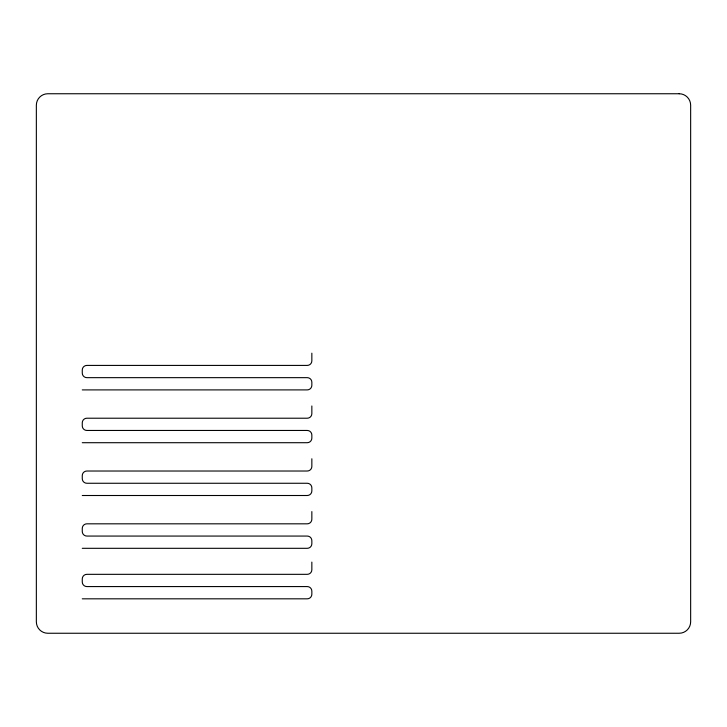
<?xml version="1.0" encoding="UTF-8"?>
<svg xmlns="http://www.w3.org/2000/svg" width="727" height="727" viewBox="0 0 727 727"><rect width="100%" height="100%" fill="white"/><g stroke="black" fill="none" stroke-linecap="round" stroke-linejoin="round"><path stroke-width="1.09" d="M82.269 389.899L307.257 389.899A4.589 4.589 0 0 0 311.847 385.31L311.847 382.248A4.589 4.589 0 0 0 307.257 377.658L86.858 377.658A4.589 4.589 0 0 1 82.269 373.069L82.269 370.007A4.589 4.589 0 0 1 86.858 365.417L307.257 365.417A4.589 4.589 0 0 0 311.847 360.819L311.847 353.168M82.269 442.707L307.257 442.707A4.589 4.589 0 0 0 311.847 438.117L311.847 435.055A4.589 4.589 0 0 0 307.257 430.457L86.858 430.457A4.589 4.589 0 0 1 82.269 425.868L82.269 422.805A4.589 4.589 0 0 1 86.858 418.216L307.257 418.216A4.589 4.589 0 0 0 311.847 413.627L311.847 405.975M82.269 495.505L307.257 495.505A4.589 4.589 0 0 0 311.847 490.916L311.847 487.853A4.589 4.589 0 0 0 307.257 483.264L86.858 483.264A4.589 4.589 0 0 1 82.269 478.675L82.269 475.612A4.589 4.589 0 0 1 86.858 471.023L307.257 471.023A4.589 4.589 0 0 0 311.847 466.425L311.847 458.773M82.269 548.312L307.257 548.312A4.589 4.589 0 0 0 311.847 543.723L311.847 540.661A4.589 4.589 0 0 0 307.257 536.063L86.858 536.063A4.589 4.589 0 0 1 82.269 531.473L82.269 528.411A4.589 4.589 0 0 1 86.858 523.822L307.257 523.822A4.589 4.589 0 0 0 311.847 519.232L311.847 511.581M82.269 598.821L307.257 598.821A4.589 4.589 0 0 0 311.847 594.223L311.847 591.169A4.589 4.589 0 0 0 307.257 586.571L86.858 586.571A4.589 4.589 0 0 1 82.269 581.982L82.269 578.919A4.589 4.589 0 0 1 86.858 574.33L307.257 574.33A4.589 4.589 0 0 0 311.847 569.741L311.847 562.089M679.172 93.747L47.828 93.747A11.478 11.478 0 0 0 36.35 105.224L36.35 621.776A11.478 11.478 0 0 0 47.828 633.253L679.172 633.253A11.478 11.478 0 0 0 690.65 621.776L690.65 105.224A11.478 11.478 0 0 0 679.172 93.747"/></g></svg>
